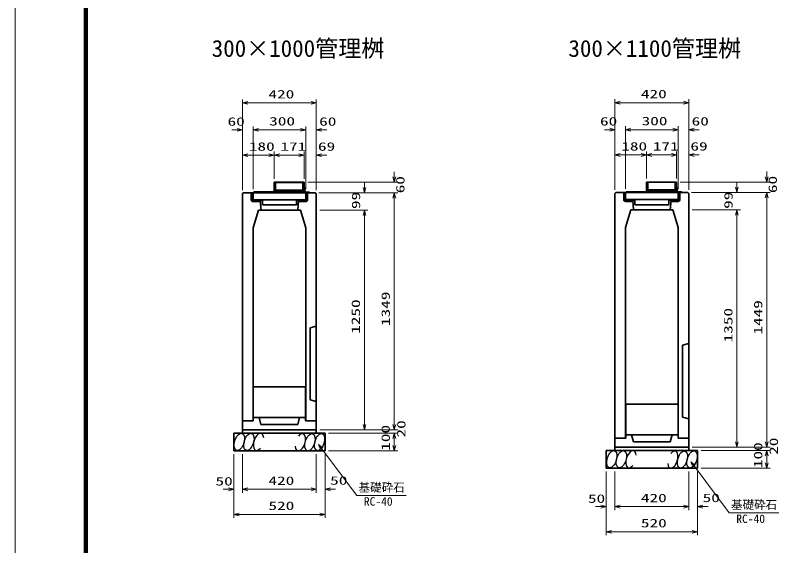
# Model space of a CAD drawing. Units: millimetres on the paper. Extents: x 20 to 861, y 20 to 614.
# Drawn here: x 20.1 to 237.5, y 166.1 to 317.1 of the extents above; entities that cross this region are included whole.
import ezdxf
from ezdxf.enums import TextEntityAlignment as Align

# ---------------------------------------------------------------- set-up
doc = ezdxf.new("R2010")
doc.units = ezdxf.units.MM
doc.layers.add('D-TTL-LINE（区切線）', color=1, linetype='Continuous', lineweight=35)
doc.layers.add('D-TTL（外枠）', color=2, linetype='Continuous', lineweight=140)
doc.styles.add('ＭＳ ゴシック', font='')
doc.styles.get('ＭＳ ゴシック').set_extended_font_data('MS Gothic')

# ---------------------------------------------------------------- blocks, each defined once
blk = doc.blocks.new('_Open30@@SfigorgFlag@@4')
at = {"color": 7, "linetype": 'Continuous', "lineweight": 13}
for p, q in [((-1, 0.2679), (0, 0)), ((0, 0), (-1, -0.2679)), ((0, 0), (-1, 0))]:
    blk.add_line(p, q, dxfattribs=at)

msp = doc.modelspace()

# ---------------------------------------------------------------- linework, layer by layer
at = {"layer": 'D-TTL-LINE（区切線）', "color": 7, "lineweight": 18}
msp.add_line((20.1, 614.11), (20.1, 20.11), dxfattribs=at)
at = {"layer": 'D-TTL-LINE（区切線）', "color": 7, "lineweight": 13}
for p, q in [((84.803, 285.475), (84.803, 293.166)), ((86.303, 292.166), (104.303, 292.166)), ((105.803, 285.475), (105.803, 293.166)), ((190.84, 285.534), (190.84, 293.225)), ((192.34, 292.225), (210.34, 292.225)), ((211.84, 285.534), (211.84, 293.225)), ((84.803, 275.011), (84.803, 285.475)), ((87.803, 275.256), (87.803, 285.475)), ((87.803, 267.591), (87.803, 285.475)), ((102.803, 267.566), (102.803, 285.475)), ((102.803, 275.256), (102.803, 285.475)), ((105.803, 275.011), (105.803, 285.475)), ((190.84, 275.07), (190.84, 285.534)), ((193.84, 275.315), (193.84, 285.534)), ((193.84, 267.65), (193.84, 285.534)), ((208.839, 267.625), (208.839, 285.534)), ((208.84, 275.315), (208.84, 285.534)), ((211.84, 275.07), (211.84, 285.534)), ((83.303, 284.475), (81.803, 284.475)), ((89.303, 284.475), (90.803, 284.475)), ((89.303, 284.475), (101.303, 284.475)), ((101.303, 284.475), (99.803, 284.475)), ((107.303, 284.475), (108.803, 284.475)), ((189.34, 284.534), (187.84, 284.534)), ((195.34, 284.534), (196.84, 284.534)), ((195.34, 284.534), (207.339, 284.534)), ((207.34, 284.534), (205.84, 284.534)), ((213.34, 284.534), (214.84, 284.534)), ((84.803, 267.32), (84.803, 278.279)), ((93.803, 270.566), (93.803, 278.279)), ((93.803, 270.566), (93.803, 278.279)), ((102.353, 270.566), (102.353, 278.279)), ((102.353, 270.566), (102.353, 278.279)), ((105.803, 267.321), (105.803, 278.279)), ((190.84, 267.379), (190.84, 278.338)), ((199.839, 270.625), (199.839, 278.338)), ((199.839, 270.625), (199.839, 278.338)), ((208.389, 270.625), (208.389, 278.338)), ((208.389, 270.625), (208.389, 278.338)), ((211.84, 267.38), (211.84, 278.338)), ((86.303, 277.279), (92.303, 277.279)), ((95.303, 277.279), (100.853, 277.279)), ((100.853, 277.279), (99.353, 277.279)), ((107.303, 277.279), (108.803, 277.279)), ((192.34, 277.338), (198.339, 277.338)), ((201.339, 277.338), (206.889, 277.338)), ((206.889, 277.338), (205.389, 277.338)), ((213.34, 277.338), (214.84, 277.338)), ((128.006, 271.066), (128.006, 272.566)), ((234.042, 271.125), (234.042, 272.625)), ((103.353, 269.566), (129.006, 269.566)), ((119.508, 268.066), (119.508, 269.566)), ((209.389, 269.625), (235.042, 269.625)), ((225.544, 268.125), (225.544, 269.625)), ((106.553, 266.566), (120.508, 266.566)), ((107.553, 266.566), (129.006, 266.566)), ((107.553, 266.566), (129.006, 266.566)), ((212.59, 266.625), (226.544, 266.625)), ((213.59, 266.625), (235.042, 266.625)), ((213.59, 266.625), (235.042, 266.625)), ((128.006, 200.616), (128.006, 265.066)), ((128.006, 265.066), (128.006, 263.566)), ((234.042, 195.675), (234.042, 265.125)), ((234.042, 265.125), (234.042, 263.625)), ((106.803, 261.616), (120.508, 261.616)), ((106.803, 261.616), (120.508, 261.616)), ((212.84, 261.675), (226.544, 261.675)), ((212.84, 261.675), (226.544, 261.675)), ((119.508, 200.616), (119.508, 260.116)), ((119.508, 260.116), (119.508, 258.616)), ((225.544, 195.675), (225.544, 260.175)), ((225.544, 260.175), (225.544, 258.675)), ((128.006, 200.616), (128.006, 202.116)), ((106.803, 199.116), (129.006, 199.116)), ((106.803, 199.116), (120.508, 199.116)), ((106.803, 199.116), (129.006, 199.116)), ((109.303, 198.116), (129.006, 198.116)), ((109.303, 198.116), (129.006, 198.116)), ((128.006, 194.616), (128.006, 196.616)), ((128.006, 196.616), (128.006, 195.116)), ((234.042, 195.675), (234.042, 197.175)), ((117.321, 180.419), (107.317, 193.745)), ((212.84, 194.175), (235.042, 194.175)), ((212.84, 194.175), (226.544, 194.175)), ((212.84, 194.175), (235.042, 194.175)), ((82.303, 192.116), (82.303, 181.149)), ((84.803, 192.116), (84.803, 181.149)), ((84.803, 192.116), (84.803, 181.149)), ((105.803, 192.116), (105.803, 181.149)), ((108.303, 192.116), (108.303, 181.149)), ((109.303, 193.116), (129.006, 193.116)), ((215.34, 193.175), (235.042, 193.175)), ((215.34, 193.175), (235.042, 193.175)), ((234.042, 189.675), (234.042, 191.675)), ((234.042, 191.675), (234.042, 190.175)), ((82.303, 191.116), (82.303, 173.991)), ((105.803, 191.116), (105.803, 181.149)), ((108.303, 191.116), (108.303, 173.991)), ((188.34, 187.175), (188.34, 176.208)), ((190.84, 187.175), (190.84, 176.208)), ((190.84, 187.175), (190.84, 176.208)), ((211.84, 187.175), (211.84, 176.208)), ((223.357, 175.478), (213.354, 188.804)), ((214.34, 187.175), (214.34, 176.208)), ((215.34, 188.175), (235.042, 188.175)), ((188.34, 186.175), (188.34, 169.05)), ((211.84, 186.175), (211.84, 176.208)), ((214.34, 186.175), (214.34, 169.05)), ((80.803, 182.149), (79.303, 182.149)), ((86.303, 182.149), (104.303, 182.149)), ((86.303, 182.149), (87.803, 182.149)), ((104.303, 182.149), (102.803, 182.149)), ((109.803, 182.149), (111.303, 182.149)), ((131.425, 180.419), (117.321, 180.419)), ((186.84, 177.208), (185.34, 177.208)), ((192.34, 177.208), (210.34, 177.208)), ((192.34, 177.208), (193.84, 177.208)), ((210.34, 177.208), (208.84, 177.208)), ((215.84, 177.208), (217.34, 177.208)), ((83.803, 174.991), (106.803, 174.991)), ((237.461, 175.478), (223.357, 175.478)), ((189.84, 170.05), (212.84, 170.05))]:
    msp.add_line(p, q, dxfattribs=at)
at = {"layer": 'D-TTL-LINE（区切線）'}
for p, q in [((102.353, 269.566), (93.803, 269.566)), ((93.803, 269.566), (93.803, 266.591)), ((94.103, 269.566), (94.103, 266.591)), ((101.953, 269.541), (94.203, 269.541)), ((94.203, 269.541), (94.203, 267.341)), ((101.953, 267.341), (101.953, 269.541)), ((102.053, 269.566), (102.053, 266.591)), ((102.353, 266.591), (102.353, 269.566)), ((208.389, 269.625), (199.839, 269.625)), ((199.839, 269.625), (199.839, 266.65)), ((200.139, 269.625), (200.139, 266.65)), ((207.989, 269.6), (200.239, 269.6)), ((200.239, 269.6), (200.239, 267.4)), ((207.989, 267.4), (207.989, 269.6)), ((208.089, 269.625), (208.089, 266.65)), ((208.389, 266.65), (208.389, 269.625)), ((102.403, 268.091), (102.353, 268.091)), ((102.503, 266.941), (102.503, 267.991)), ((200.239, 267.4), (207.989, 267.4)), ((200.389, 266.95), (200.389, 267.4)), ((207.839, 266.95), (207.839, 267.4)), ((208.439, 268.15), (208.389, 268.15)), ((208.539, 267), (208.539, 268.05)), ((85.053, 266.566), (84.803, 266.321)), ((84.803, 266.32), (84.803, 198.116)), ((85.053, 266.566), (105.553, 266.566)), ((87.303, 266.566), (87.303, 264.616)), ((87.603, 264.666), (87.603, 266.566)), ((87.803, 266.591), (103.853, 266.591)), ((87.803, 264.591), (87.803, 266.591)), ((93.803, 266.816), (88.028, 266.816)), ((88.028, 266.816), (88.028, 266.591)), ((94.103, 266.891), (102.053, 266.891)), ((94.203, 267.341), (101.953, 267.341)), ((94.353, 266.891), (94.353, 267.341)), ((101.803, 266.891), (101.803, 267.341)), ((103.753, 266.741), (102.703, 266.741)), ((102.803, 266.591), (102.803, 264.591)), ((103.003, 264.666), (103.003, 266.566)), ((103.303, 266.566), (103.303, 264.616)), ((103.853, 266.591), (103.853, 266.641)), ((105.553, 266.566), (105.803, 266.321)), ((105.803, 266.321), (105.803, 198.116)), ((191.09, 266.625), (190.84, 266.38)), ((190.84, 266.379), (190.84, 193.175)), ((191.09, 266.625), (211.59, 266.625)), ((193.339, 266.625), (193.339, 264.675)), ((193.639, 264.725), (193.639, 266.625)), ((193.839, 266.65), (209.889, 266.65)), ((193.839, 264.65), (193.839, 266.65)), ((199.839, 266.875), (194.064, 266.875)), ((194.064, 266.875), (194.064, 266.65)), ((200.139, 266.95), (208.089, 266.95)), ((209.789, 266.8), (208.739, 266.8)), ((208.839, 266.65), (208.839, 264.65)), ((209.04, 264.725), (209.04, 266.625)), ((209.34, 266.625), (209.34, 264.675)), ((209.889, 266.65), (209.889, 266.7)), ((211.59, 266.625), (211.84, 266.38)), ((211.84, 266.38), (211.84, 193.175)), ((102.803, 264.591), (87.803, 264.591)), ((87.853, 264.066), (89.803, 264.066)), ((90.228, 264.366), (87.903, 264.366)), ((89.803, 264.066), (89.803, 264.366)), ((89.853, 264.366), (90.103, 261.616)), ((90.228, 264.366), (90.228, 264.591)), ((90.478, 263.091), (90.478, 264.591)), ((100.128, 263.091), (90.478, 263.091)), ((100.128, 264.591), (100.128, 263.091)), ((100.378, 264.366), (100.378, 264.591)), ((102.706, 264.366), (100.378, 264.366)), ((100.753, 264.366), (100.503, 261.616)), ((100.803, 264.366), (100.803, 264.066)), ((100.803, 264.066), (102.753, 264.066)), ((102.578, 264.591), (102.578, 264.366)), ((208.839, 264.65), (193.839, 264.65)), ((193.889, 264.125), (195.84, 264.125)), ((196.264, 264.425), (193.939, 264.425)), ((195.84, 264.125), (195.84, 264.425)), ((195.89, 264.425), (196.14, 261.675)), ((196.264, 264.425), (196.264, 264.65)), ((196.514, 263.15), (196.514, 264.65)), ((206.164, 263.15), (196.514, 263.15)), ((206.164, 264.65), (206.164, 263.15)), ((206.414, 264.425), (206.414, 264.65)), ((208.743, 264.425), (206.414, 264.425)), ((206.79, 264.425), (206.54, 261.675)), ((206.84, 264.425), (206.84, 264.125)), ((206.84, 264.125), (208.79, 264.125)), ((208.614, 264.65), (208.614, 264.425)), ((87.803, 256.616), (89.303, 261.616)), ((101.303, 261.616), (89.303, 261.616)), ((102.803, 256.616), (101.303, 261.616)), ((193.84, 256.675), (195.34, 261.675)), ((207.34, 261.675), (195.34, 261.675)), ((208.84, 256.675), (207.34, 261.675)), ((87.803, 256.616), (87.803, 201.616)), ((102.803, 256.616), (102.803, 201.616)), ((193.84, 256.675), (193.84, 196.675)), ((208.84, 256.675), (208.84, 196.675)), ((104.053, 228.116), (105.803, 228.616)), ((104.053, 228.116), (104.053, 207.616)), ((210.09, 223.175), (211.84, 223.675)), ((210.09, 223.175), (210.09, 202.675)), ((87.853, 211.366), (87.853, 201.616)), ((87.853, 211.366), (102.753, 211.366)), ((102.753, 211.366), (102.753, 201.616)), ((104.053, 207.616), (105.803, 207.116)), ((193.89, 206.425), (193.89, 196.675)), ((193.89, 206.425), (208.79, 206.425)), ((208.79, 206.425), (208.79, 196.675)), ((87.853, 202.616), (102.753, 202.616)), ((90.053, 200.616), (89.553, 202.616)), ((100.553, 200.616), (101.053, 202.616)), ((210.09, 202.675), (211.84, 202.175)), ((84.803, 201.616), (87.853, 201.616)), ((84.803, 201.616), (87.803, 201.616)), ((90.053, 200.616), (100.553, 200.616)), ((102.753, 201.616), (105.803, 201.616)), ((105.803, 201.616), (102.803, 201.616)), ((82.303, 198.116), (108.303, 198.116)), ((82.303, 198.116), (82.303, 193.116)), ((84.803, 199.116), (105.803, 199.116)), ((108.303, 198.116), (108.303, 193.116)), ((190.84, 196.675), (193.89, 196.675)), ((190.84, 196.675), (193.84, 196.675)), ((193.89, 197.675), (208.79, 197.675)), ((196.09, 195.675), (195.59, 197.675)), ((196.09, 195.675), (206.59, 195.675)), ((206.59, 195.675), (207.09, 197.675)), ((208.79, 196.675), (211.84, 196.675)), ((211.84, 196.675), (208.84, 196.675)), ((190.84, 194.175), (211.84, 194.175)), ((82.303, 193.116), (108.303, 193.116)), ((188.34, 193.175), (214.34, 193.175)), ((188.34, 193.175), (188.34, 188.175)), ((214.34, 193.175), (214.34, 188.175)), ((188.34, 188.175), (214.34, 188.175))]:
    msp.add_line(p, q, dxfattribs=at)
for centre, radius, start, end in [((102.403, 267.991), 0.1, 0, 90), ((208.439, 268.05), 0.1, 0, 90), ((102.703, 266.941), 0.2, 180, 270), ((103.753, 266.641), 0.1, 0, 90), ((208.739, 267), 0.2, 180, 270), ((209.789, 266.7), 0.1, 0, 90), ((87.853, 264.616), 0.55, 180, 270), ((87.903, 264.666), 0.3, 180, 270), ((102.703, 264.666), 0.3, 270.63559, 359.99998), ((102.753, 264.616), 0.55, 269.99995, 359.99995), ((193.889, 264.675), 0.55, 180, 270), ((193.939, 264.725), 0.3, 180, 270), ((208.74, 264.725), 0.3, 270.63559, 359.99998), ((208.79, 264.675), 0.55, 269.99995, 359.99995)]:
    msp.add_arc(centre, radius, start, end, dxfattribs=at)
at = {"layer": 'D-TTL-LINE（区切線）', "color": 7, "lineweight": 25}
for centre, major_axis in [((83.898, 195.639), (0.79, 2.421)), ((86.619, 195.639), (0.79, 2.421)), ((104.007, 195.558), (-0.771, -2.427)), ((106.729, 195.58), (-0.771, -2.427)), ((189.934, 190.698), (0.79, 2.421)), ((192.655, 190.698), (0.79, 2.421)), ((210.044, 190.617), (-0.771, -2.427)), ((212.765, 190.639), (-0.771, -2.427))]:
    msp.add_ellipse(centre, major_axis=major_axis, ratio=0.5139, dxfattribs=at)
for centre, major_axis in [((89.36, 195.639), (0.79, 2.421)), ((101.267, 195.537), (-0.771, -2.427)), ((195.396, 190.698), (0.79, 2.421)), ((207.303, 190.596), (-0.771, -2.427))]:
    msp.add_ellipse(centre, major_axis=major_axis, ratio=0.5139, start_param=5.3575563, end_param=10.3750652, dxfattribs=at)
at = {"layer": 'D-TTL（外枠）'}
msp.add_line((40.2, 594.01), (40.2, 40.21), dxfattribs=at)

# ---------------------------------------------------------------- block references
at = {"layer": 'D-TTL-LINE（区切線）', "xscale": 1.5, "yscale": 1.5}
for p, rotation in [((84.803, 292.166), 180), ((190.84, 292.225), 180), ((87.803, 284.475), 180), ((87.803, 284.475), 180), ((105.803, 284.475), 180), ((193.84, 284.534), 180), ((193.84, 284.534), 180), ((211.84, 284.534), 180), ((84.803, 277.279), 180), ((93.803, 277.279), 180), ((105.803, 277.279), 180), ((190.84, 277.338), 180), ((199.839, 277.338), 180), ((211.84, 277.338), 180), ((128.006, 269.566), 270), ((234.042, 269.625), 270), ((119.508, 266.566), 270), ((225.544, 266.625), 270), ((128.006, 266.566), 90), ((128.006, 266.566), 90), ((234.042, 266.625), 90), ((234.042, 266.625), 90), ((119.508, 261.616), 90), ((119.508, 261.616), 90), ((225.544, 261.675), 90), ((225.544, 261.675), 90), ((119.508, 199.116), 270), ((128.006, 199.116), 270), ((128.006, 199.116), 270), ((128.006, 198.116), 90), ((128.006, 198.116), 90), ((225.544, 194.175), 270), ((234.042, 194.175), 270), ((234.042, 194.175), 270), ((106.417, 194.944), 126.89552), ((128.006, 193.116), 270), ((234.042, 193.175), 90), ((234.042, 193.175), 90), ((212.453, 190.003), 126.89552), ((234.042, 188.175), 270), ((84.803, 182.149), 180), ((84.803, 182.149), 180), ((108.303, 182.149), 180), ((190.84, 177.208), 180), ((190.84, 177.208), 180), ((214.34, 177.208), 180), ((82.303, 174.991), 180), ((188.34, 170.05), 180)]:
    msp.add_blockref('_Open30@@SfigorgFlag@@4', p, dxfattribs=dict(at, rotation=rotation))
for p in [(105.803, 292.166), (211.84, 292.225), (84.803, 284.475), (102.803, 284.475), (102.803, 284.475), (190.84, 284.534), (208.839, 284.534), (208.84, 284.534), (93.803, 277.279), (102.353, 277.279), (102.353, 277.279), (199.839, 277.338), (208.389, 277.338), (208.389, 277.338), (82.303, 182.149), (105.803, 182.149), (105.803, 182.149), (188.34, 177.208), (211.84, 177.208), (211.84, 177.208), (108.303, 174.991), (214.34, 170.05)]:
    msp.add_blockref('_Open30@@SfigorgFlag@@4', p, dxfattribs=at)

# ---------------------------------------------------------------- texts
at = {"layer": 'D-TTL-LINE（区切線）', "color": 7, "style": 'ＭＳ ゴシック'}
for s, height, p in [('300×1000管理桝', 4.811, (76.027, 303.826)), ('300×1100管理桝', 4.811, (177.585, 303.826)), ('基礎砕石', 2.405, (117.856, 180.755)), ('RC-40', 2.405, (119.344, 176.769)), ('基礎砕石', 2.405, (223.893, 175.814)), ('RC-40', 2.405, (225.381, 171.828))]:
    msp.add_text(s, height=height, dxfattribs=at).set_placement(p, align=Align.BOTTOM_LEFT)
at = {"layer": 'D-TTL-LINE（区切線）', "color": 7, "style": 'ＭＳ ゴシック', "width": 1.5}
for s, p in [('420', (92.178, 292.703)), ('420', (198.215, 292.762)), ('60', (80.539, 284.936)), ('300', (92.386, 285.013)), ('60', (106.623, 284.936)), ('60', (186.575, 284.995)), ('300', (198.423, 285.071)), ('60', (212.659, 284.995)), ('180', (86.595, 277.817)), ('171', (95.578, 277.817)), ('69', (106.277, 277.808)), ('180', (192.631, 277.876)), ('171', (201.614, 277.876)), ('69', (212.313, 277.866)), ('50', (77.105, 182.516)), ('420', (92.178, 182.686)), ('50', (109.755, 182.724)), ('50', (183.142, 177.575)), ('420', (198.215, 177.745)), ('50', (215.791, 177.782)), ('520', (92.178, 175.529)), ('520', (198.215, 170.588))]:
    msp.add_text(s, height=2.405, dxfattribs=at).set_placement(p, align=Align.BOTTOM_LEFT)
for s, p in [('60', (131.636, 266.423)), ('60', (237.672, 266.482)), ('99', (119.017, 261.938)), ('99', (225.053, 261.996)), ('1349', (127.468, 228.628)), ('1250', (118.97, 226.407)), ('1449', (233.505, 226.187)), ('1350', (225.007, 223.966)), ('100', (127.468, 193.116)), ('20', (131.92, 196.897)), ('20', (237.957, 191.956)), ('100', (233.505, 188.175))]:
    msp.add_text(s, height=2.405, rotation=90, dxfattribs=at).set_placement(p, align=Align.BOTTOM_LEFT)

doc.saveas('drawing.dxf')
